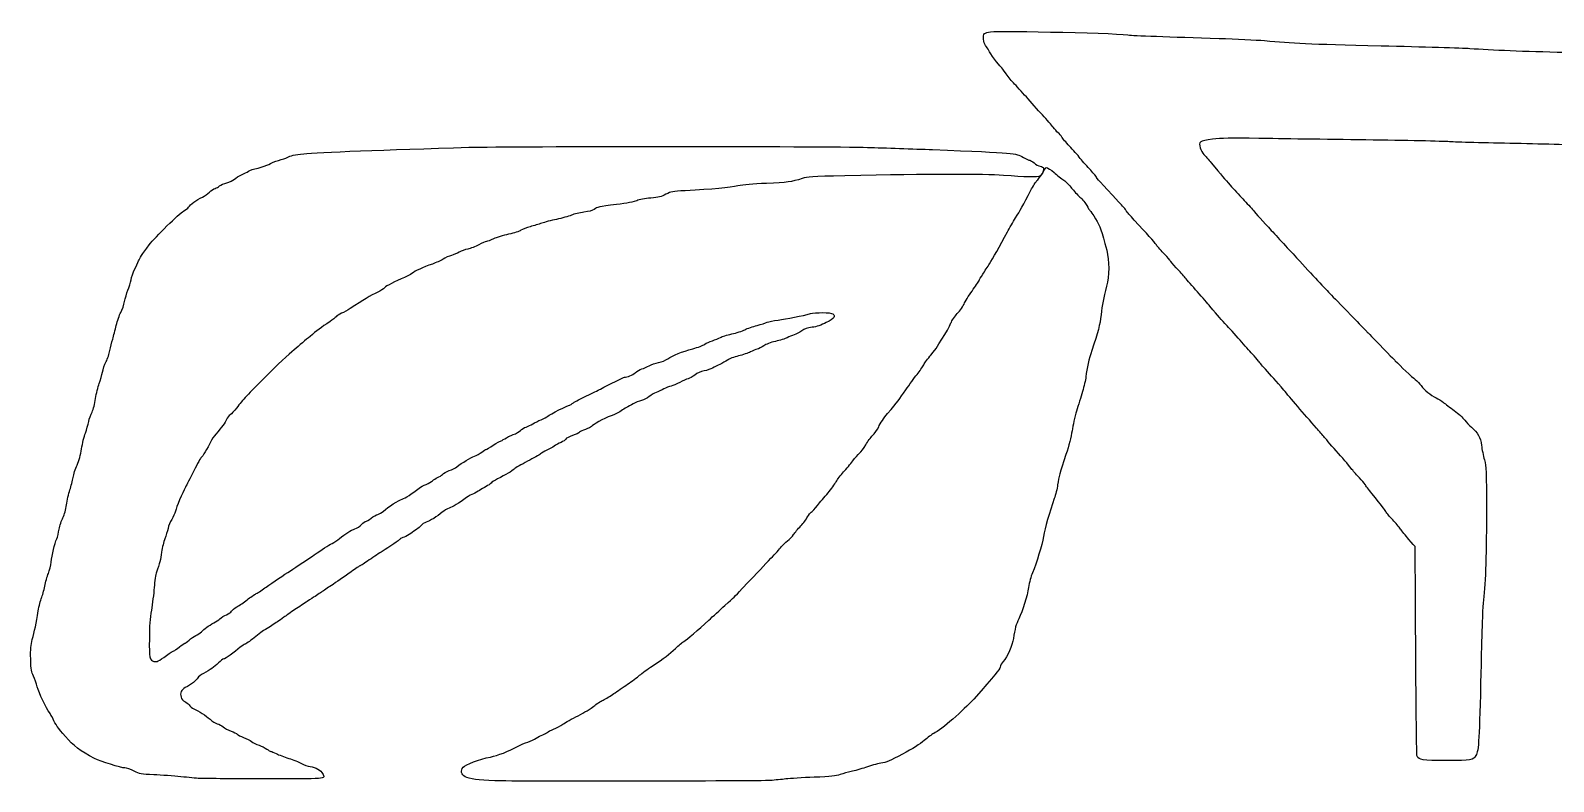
# Model space of a CAD drawing. Extents: x -70 to 70, y -14 to 14.
# Drawn here: x -19.21 to 5.15, y -0.1 to 11.91 of the extents above; entities that cross this region are included whole.
import ezdxf

# ---------------------------------------------------------------- set-up
doc = ezdxf.new("R2010")
doc.units = 0
doc.layers.add('Camada_1', color=7, linetype='CONTINUOUS')

msp = doc.modelspace()

# ---------------------------------------------------------------- linework, layer by layer
at = {"layer": 'Camada_1', "color": 7}
for points in [[(-16.51258, -0.049171)], [(-11.789666, -0.086696)]]:
    msp.add_lwpolyline(points, close=True, dxfattribs=at)
for points in [[(-3.937338, 11.664679), (-3.973655, 11.709814), (-3.98384, 11.825837), (-3.954095, 11.855592)], [(-3.954095, 11.855592), (-3.944139, 11.865551), (-3.900959, 11.878372), (-3.858142, 11.884081)], [(-3.858142, 11.884081), (-3.696276, 11.905665), (-1.676901, 11.859089), (-1.634348, 11.83279)], [(-1.634348, 11.83279), (-1.62412, 11.826468), (-0.972628, 11.80252), (-0.20049, 11.780084)], [(-0.20049, 11.780084), (0.063382, 11.772416), (0.388886, 11.755987), (0.522851, 11.743575)], [(0.522851, 11.743575), (0.989962, 11.700297), (1.187646, 11.691727), (2.390252, 11.662621)], [(-3.887868, 11.588018), (-3.897483, 11.608315), (-3.919744, 11.642813), (-3.937338, 11.664679)], [(-3.691638, 11.322234), (-3.724216, 11.349272), (-3.86529, 11.540348), (-3.887868, 11.588018)], [(2.390252, 11.662621), (3.056021, 11.646508), (3.693742, 11.626835), (3.80741, 11.618904)], [(3.80741, 11.618904), (4.163537, 11.594056), (4.670153, 11.573631), (5.32762, 11.557615)], [(-3.618764, 11.226987), (-3.645062, 11.267935), (-3.677855, 11.310796), (-3.691638, 11.322234)], [(-3.491094, 11.069089), (-3.535014, 11.114985), (-3.592466, 11.18604), (-3.618764, 11.226987)], [(-3.285761, 10.842749), (-3.354774, 10.92134), (-3.447174, 11.023193), (-3.491094, 11.069089)], [(-3.028659, 10.557146), (-3.101052, 10.635637), (-3.216748, 10.764158), (-3.285761, 10.842749)], [(-2.856297, 10.35837), (-2.878703, 10.389205), (-2.956266, 10.478654), (-3.028659, 10.557146)], [(-2.777267, 10.272184), (-2.798328, 10.288751), (-2.833893, 10.327534), (-2.856297, 10.35837)], [(-2.718161, 10.202771), (-2.729609, 10.224382), (-2.756206, 10.255618), (-2.777267, 10.272184)], [(-14.844467, 9.935003), (-14.616065, 9.958293), (-13.534217, 10.000518), (-12.202058, 10.038141)], [(-12.202058, 10.038141), (-11.563156, 10.056184), (-6.471397, 10.055714), (-5.824847, 10.037549)], [(-5.824847, 10.037549), (-5.552856, 10.029909), (-5.084529, 10.013664), (-4.784122, 10.00145)], [(-4.784122, 10.00145), (-3.423976, 9.946146), (-3.474885, 9.95055), (-3.333433, 9.875988)], [(-2.59667, 10.058743), (-2.652042, 10.116348), (-2.706713, 10.18116), (-2.718161, 10.202771)], [(-2.42218, 9.860965), (-2.462776, 9.912139), (-2.541296, 10.001138), (-2.59667, 10.058743)], [(-0.310383, 10.166252), (-0.518858, 10.140092), (-0.533658, 10.129663), (-0.503682, 10.030061)], [(-0.503682, 10.030061), (-0.49303, 9.994663), (-0.46709, 9.947093), (-0.446041, 9.92435)], [(0.434279, 10.179763), (-0.022628, 10.186689), (-0.168632, 10.184043), (-0.310383, 10.166252)], [(2.146678, 10.155909), (1.517445, 10.16429), (0.746865, 10.175025), (0.434279, 10.179763)], [(3.482645, 10.12757), (3.377096, 10.134775), (2.775911, 10.147527), (2.146678, 10.155909)], [(4.538132, 10.098468), (4.063163, 10.10727), (3.588193, 10.120365), (3.482645, 10.12757)], [(5.711716, 10.065964), (5.541214, 10.07504), (5.013101, 10.089667), (4.538132, 10.098468)], [(-15.574905, 9.707572), (-15.510109, 9.720403), (-15.432487, 9.746751), (-15.402414, 9.766123)], [(-15.402414, 9.766123), (-15.37234, 9.785496), (-15.301662, 9.814113), (-15.245353, 9.829717)], [(-15.245353, 9.829717), (-15.189043, 9.845322), (-15.128025, 9.866088), (-15.109757, 9.875864)], [(-15.109757, 9.875864), (-15.053331, 9.906064), (-14.99014, 9.92015), (-14.844467, 9.935003)], [(-3.333433, 9.875988), (-3.286922, 9.85147), (-3.241477, 9.831396), (-3.232444, 9.831379)], [(-3.232444, 9.831379), (-3.223411, 9.831364), (-3.191513, 9.811871), (-3.16156, 9.788066)], [(-3.16156, 9.788066), (-3.131604, 9.764261), (-3.087063, 9.740385), (-3.062579, 9.735007)], [(-2.256107, 9.670581), (-2.306852, 9.724119), (-2.381585, 9.809792), (-2.42218, 9.860965)], [(-0.446041, 9.92435), (-0.42499, 9.901608), (-0.372754, 9.84125), (-0.329962, 9.790222)], [(-0.329962, 9.790222), (-0.156847, 9.583795), (-0.115291, 9.535276), (-0.023345, 9.432236)], [(-16.074601, 9.471041), (-16.031131, 9.483678), (-15.976256, 9.510264), (-15.952658, 9.530121)], [(-15.952658, 9.530121), (-15.929059, 9.549978), (-15.877655, 9.580415), (-15.838423, 9.59776)], [(-15.838423, 9.59776), (-15.799193, 9.615105), (-15.750361, 9.641659), (-15.729907, 9.65677)], [(-15.729907, 9.65677), (-15.709454, 9.67188), (-15.639703, 9.694742), (-15.574905, 9.707572)], [(-6.872953, 9.539149), (-7.042092, 9.484287), (-7.110203, 9.475073), (-7.441293, 9.46226)], [(-6.186517, 9.582635), (-6.727094, 9.571317), (-6.78511, 9.567641), (-6.872953, 9.539149)], [(-3.653468, 9.589233), (-3.972878, 9.614034), (-4.78829, 9.61191), (-6.186517, 9.582635)], [(-3.065395, 9.579828), (-3.104057, 9.559137), (-3.30783, 9.562396), (-3.653468, 9.589233)], [(-3.214398, 9.350771), (-3.18326, 9.411227), (-3.133231, 9.487869), (-3.103222, 9.521086)], [(-3.103222, 9.521086), (-3.073213, 9.554303), (-3.034257, 9.611125), (-3.016654, 9.647358)], [(-3.009995, 9.704212), (-2.998745, 9.674894), (-3.033478, 9.59691), (-3.065395, 9.579828)], [(-3.062579, 9.735007), (-3.038093, 9.729628), (-3.01443, 9.715772), (-3.009995, 9.704212)], [(-3.016654, 9.647358), (-2.996889, 9.68804), (-2.974774, 9.713236), (-2.958832, 9.713236)], [(-2.958832, 9.713236), (-2.944633, 9.713236), (-2.892471, 9.678361), (-2.842916, 9.635735)], [(-2.842916, 9.635735), (-2.793362, 9.59311), (-2.723028, 9.537526), (-2.68662, 9.512217)], [(-2.68662, 9.512217), (-2.650212, 9.486907), (-2.593761, 9.430462), (-2.561172, 9.386784)], [(-2.163844, 9.560833), (-2.163844, 9.567656), (-2.205363, 9.617043), (-2.256107, 9.670581)], [(-1.806774, 9.164132), (-2.10722, 9.48654), (-2.163844, 9.549448), (-2.163844, 9.560833)], [(-16.463392, 9.242751), (-16.429552, 9.259675), (-16.378614, 9.295346), (-16.350197, 9.32202)], [(-16.350197, 9.32202), (-16.32178, 9.348693), (-16.281922, 9.375475), (-16.261625, 9.381533)], [(-16.261625, 9.381533), (-16.241327, 9.387593), (-16.208726, 9.40504), (-16.189178, 9.420307)], [(-16.189178, 9.420307), (-16.16963, 9.435573), (-16.118071, 9.458404), (-16.074601, 9.471041)], [(-9.050357, 9.287606), (-9.124543, 9.248536), (-9.164108, 9.238758), (-9.293931, 9.227407)], [(-8.740354, 9.345317), (-8.949887, 9.334848), (-8.966544, 9.331747), (-9.050357, 9.287606)], [(-7.898916, 9.420428), (-8.029674, 9.391626), (-8.304522, 9.367092), (-8.740354, 9.345317)], [(-7.441293, 9.46226), (-7.670552, 9.453388), (-7.805129, 9.441086), (-7.898916, 9.420428)], [(-3.456681, 8.911542), (-3.386905, 9.022218), (-3.337252, 9.112234), (-3.214398, 9.350771)], [(-2.561172, 9.386784), (-2.528583, 9.343105), (-2.468767, 9.278366), (-2.428245, 9.242919)], [(-0.023345, 9.432236), (0.029429, 9.373095), (0.120031, 9.274284), (0.177993, 9.212658)], [(-17.313717, 8.480387), (-17.224145, 8.598805), (-16.831859, 8.98458), (-16.767761, 9.017281)], [(-16.767761, 9.017281), (-16.73544, 9.03377), (-16.698295, 9.063592), (-16.685216, 9.083553)], [(-16.685216, 9.083553), (-16.659223, 9.123225), (-16.559998, 9.194436), (-16.463392, 9.242751)], [(-10.199027, 9.045362), (-10.225776, 9.026517), (-10.283531, 9.011028), (-10.36141, 9.001814)], [(-9.840128, 9.123378), (-10.13368, 9.087162), (-10.142376, 9.085272), (-10.199027, 9.045362)], [(-9.515362, 9.184552), (-9.557663, 9.165893), (-9.675625, 9.143673), (-9.840128, 9.123378)], [(-9.293931, 9.227407), (-9.389899, 9.219017), (-9.474234, 9.202695), (-9.515362, 9.184552)], [(-2.428245, 9.242919), (-2.387725, 9.207472), (-2.338359, 9.146475), (-2.318543, 9.107371)], [(-2.318543, 9.107371), (-2.298726, 9.068266), (-2.276078, 9.032293), (-2.268211, 9.027432)], [(-2.268211, 9.027432), (-2.260346, 9.022572), (-2.219838, 8.962182), (-2.178192, 8.893237)], [(-1.686724, 9.023893), (-1.694515, 9.038532), (-1.748537, 9.10164), (-1.806774, 9.164132)], [(-1.560221, 8.87643), (-1.622007, 8.942896), (-1.678933, 9.009254), (-1.686724, 9.023893)], [(0.177993, 9.212658), (0.235956, 9.151032), (0.311443, 9.067396), (0.345745, 9.0268)], [(0.345745, 9.0268), (0.380046, 8.986204), (0.508659, 8.844138), (0.631553, 8.711098)], [(-11.035855, 8.824967), (-11.08051, 8.808748), (-11.163919, 8.783912), (-11.221207, 8.769776)], [(-10.799662, 8.886415), (-10.884913, 8.868837), (-10.991199, 8.841186), (-11.035855, 8.824967)], [(-10.563469, 8.952944), (-10.608124, 8.933931), (-10.714411, 8.903992), (-10.799662, 8.886415)], [(-10.36141, 9.001814), (-10.427887, 8.993949), (-10.518813, 8.971957), (-10.563469, 8.952944)], [(-3.588395, 8.685888), (-3.555918, 8.746605), (-3.496647, 8.84815), (-3.456681, 8.911542)], [(-2.178192, 8.893237), (-2.104608, 8.771416), (-2.083928, 8.713234), (-2.000042, 8.392031)], [(-1.205942, 8.477818), (-1.247035, 8.534544), (-1.347825, 8.647948), (-1.560221, 8.87643)], [(-11.923044, 8.532298), (-11.936029, 8.532291), (-11.990439, 8.509051), (-12.043953, 8.480651)], [(-11.810157, 8.574545), (-11.85926, 8.551315), (-11.91006, 8.532304), (-11.923044, 8.532298)], [(-11.566583, 8.649203), (-11.651447, 8.631371), (-11.761056, 8.597775), (-11.810157, 8.574545)], [(-11.368828, 8.712849), (-11.393975, 8.694783), (-11.477304, 8.667964), (-11.566583, 8.649203)], [(-11.221207, 8.769776), (-11.278496, 8.755639), (-11.344925, 8.730022), (-11.368828, 8.712849)], [(-3.873797, 8.178389), (-3.823271, 8.256872), (-3.712728, 8.453438), (-3.588395, 8.685888)], [(0.631553, 8.711098), (0.754447, 8.578058), (0.959807, 8.355519), (1.087906, 8.216569)], [(-17.485659, 8.222285), (-17.4665, 8.272182), (-17.431775, 8.324306), (-17.313717, 8.480387)], [(-12.482537, 8.311162), (-12.519073, 8.301503), (-12.579224, 8.274372), (-12.616207, 8.25087)], [(-12.357059, 8.36261), (-12.389536, 8.343972), (-12.446001, 8.32082), (-12.482537, 8.311162)], [(-12.219632, 8.412756), (-12.26274, 8.403813), (-12.324583, 8.381248), (-12.357059, 8.36261)], [(-12.043953, 8.480651), (-12.097468, 8.452252), (-12.176524, 8.4217), (-12.219632, 8.412756)], [(-2.000042, 8.392031), (-1.957477, 8.229047), (-1.958494, 7.980743), (-2.002402, 7.816311)], [(-1.073822, 8.329182), (-1.123842, 8.379669), (-1.183295, 8.446555), (-1.205942, 8.477818)], [(-0.982879, 8.224899), (-0.982879, 8.231768), (-1.023804, 8.278695), (-1.073822, 8.329182)], [(-17.606085, 7.920399), (-17.598018, 7.964038), (-17.572087, 8.03819), (-17.548459, 8.085181)], [(-17.548459, 8.085181), (-17.524832, 8.132171), (-17.496571, 8.193869), (-17.485659, 8.222285)], [(-12.785971, 8.172796), (-12.944645, 8.118099), (-13.061072, 8.065037), (-13.112559, 8.023954)], [(-12.616207, 8.25087), (-12.653189, 8.227367), (-12.729583, 8.192234), (-12.785971, 8.172796)], [(-3.982484, 8.010226), (-3.951599, 8.057836), (-3.902691, 8.133509), (-3.873797, 8.178389)], [(-0.888508, 8.113765), (-0.940412, 8.16802), (-0.982879, 8.21803), (-0.982879, 8.224899)], [(-0.742652, 7.95262), (-0.770968, 7.986995), (-0.836603, 8.05951), (-0.888508, 8.113765)], [(1.087906, 8.216569), (1.325243, 7.959129), (1.536763, 7.733258), (1.597141, 7.672784)], [(-17.655721, 7.754882), (-17.636489, 7.802277), (-17.614153, 7.876759), (-17.606085, 7.920399)], [(-13.230687, 7.957973), (-13.384342, 7.896433), (-13.525544, 7.824257), (-13.553239, 7.7931)], [(-13.112559, 8.023954), (-13.1384, 8.003336), (-13.191557, 7.973645), (-13.230687, 7.957973)], [(-4.134415, 7.768992), (-4.081738, 7.840395), (-4.038637, 7.904407), (-4.038637, 7.911239)], [(-4.038637, 7.911239), (-4.038637, 7.918072), (-4.013368, 7.962616), (-3.982484, 8.010226)], [(-2.002402, 7.816311), (-2.054945, 7.619536), (-2.072482, 7.528436), (-2.090494, 7.358687)], [(-0.548668, 7.727739), (-0.627043, 7.817049), (-0.714335, 7.918246), (-0.742652, 7.95262)], [(-17.769271, 7.399279), (-17.745814, 7.441917), (-17.718538, 7.51998), (-17.708657, 7.572755)], [(-17.708657, 7.572755), (-17.698775, 7.625529), (-17.674955, 7.707486), (-17.655721, 7.754882)], [(-13.656121, 7.725235), (-13.783192, 7.664702), (-13.88613, 7.603821), (-14.103467, 7.460656)], [(-13.553239, 7.7931), (-13.569228, 7.775113), (-13.615525, 7.744574), (-13.656121, 7.725235)], [(-4.272181, 7.550594), (-4.249088, 7.599309), (-4.187094, 7.697588), (-4.134415, 7.768992)], [(-0.349634, 7.498927), (-0.380729, 7.535463), (-0.470293, 7.638428), (-0.548668, 7.727739)], [(1.597141, 7.672784), (1.660398, 7.609426), (1.794431, 7.471755), (1.970004, 7.289799)], [(-17.841942, 7.19261), (-17.825429, 7.263641), (-17.792726, 7.356642), (-17.769271, 7.399279)], [(-14.327155, 7.330079), (-14.338981, 7.315757), (-14.38216, 7.281627), (-14.423109, 7.254233)], [(-14.239222, 7.385555), (-14.275758, 7.369365), (-14.315328, 7.344401), (-14.327155, 7.330079)], [(-14.103467, 7.460656), (-14.141596, 7.43554), (-14.202686, 7.401744), (-14.239222, 7.385555)], [(-7.256135, 7.277582), (-7.127463, 7.292159), (-6.853047, 7.346789), (-6.740192, 7.380296)], [(-6.740192, 7.380296), (-6.664299, 7.402829), (-6.412148, 7.399949), (-6.379641, 7.376178)], [(-6.379641, 7.376178), (-6.330638, 7.340347), (-6.358553, 7.303826), (-6.484873, 7.238504)], [(-4.491887, 7.230455), (-4.477302, 7.267053), (-4.431348, 7.334127), (-4.389768, 7.379509)], [(-4.389768, 7.379509), (-4.348188, 7.424891), (-4.295273, 7.501879), (-4.272181, 7.550594)], [(-2.090494, 7.358687), (-2.106949, 7.203602), (-2.138485, 7.082379), (-2.23835, 6.790348)], [(-0.075591, 7.18659), (-0.172966, 7.292525), (-0.206644, 7.33091), (-0.349634, 7.498927)], [(-17.899963, 6.972528), (-17.884564, 7.022543), (-17.858456, 7.12158), (-17.841942, 7.19261)], [(-14.423109, 7.254233), (-14.572061, 7.154587), (-14.637262, 7.105981), (-14.743519, 7.015374)], [(-7.998324, 7.055342), (-7.924544, 7.071108), (-7.830029, 7.101313), (-7.788291, 7.122463)], [(-7.788291, 7.122463), (-7.746554, 7.143613), (-7.658445, 7.174348), (-7.592496, 7.190762)], [(-7.592496, 7.190762), (-7.526548, 7.207175), (-7.454505, 7.229956), (-7.432403, 7.241386)], [(-7.432403, 7.241386), (-7.410301, 7.252815), (-7.33098, 7.269104), (-7.256135, 7.277582)], [(-6.878874, 7.103363), (-6.912154, 7.079663), (-6.965954, 7.051788), (-6.998431, 7.041416)], [(-6.712165, 7.161171), (-6.7901, 7.15037), (-6.83447, 7.134984), (-6.878874, 7.103363)], [(-6.484873, 7.238504), (-6.571753, 7.193578), (-6.635968, 7.171729), (-6.712165, 7.161171)], [(-4.811431, 6.718552), (-4.721787, 6.820249), (-4.538078, 7.114546), (-4.491887, 7.230455)], [(0.161181, 6.92282), (0.088108, 7.005717), (-0.018439, 7.124413), (-0.075591, 7.18659)], [(1.970004, 7.289799), (2.066629, 7.189662), (2.155811, 7.097768), (2.168186, 7.085589)], [(2.168186, 7.085589), (2.180561, 7.07341), (2.225624, 7.027481), (2.268326, 6.983524)], [(-17.944495, 6.790392), (-17.935399, 6.840552), (-17.915359, 6.922514), (-17.899963, 6.972528)], [(-14.743519, 7.015374), (-14.8031, 6.964569), (-14.918013, 6.868246), (-14.998881, 6.801324)], [(-8.62134, 6.818347), (-8.539645, 6.839973), (-8.453901, 6.872536), (-8.430798, 6.890708)], [(-8.430798, 6.890708), (-8.407695, 6.908881), (-8.352478, 6.934306), (-8.308091, 6.94721)], [(-8.308091, 6.94721), (-8.263706, 6.960113), (-8.206032, 6.983271), (-8.17993, 6.998673)], [(-8.17993, 6.998673), (-8.153826, 7.014074), (-8.072104, 7.039575), (-7.998324, 7.055342)], [(-7.486704, 6.864194), (-7.519799, 6.840843), (-7.566299, 6.817048), (-7.590038, 6.811319)], [(-7.297277, 6.936823), (-7.378843, 6.917783), (-7.448731, 6.890987), (-7.486704, 6.864194)], [(-7.112751, 6.994777), (-7.143152, 6.979496), (-7.226189, 6.953417), (-7.297277, 6.936823)], [(-6.998431, 7.041416), (-7.030907, 7.031045), (-7.082352, 7.010057), (-7.112751, 6.994777)], [(0.338883, 6.725865), (0.314219, 6.751294), (0.234253, 6.839923), (0.161181, 6.92282)], [(2.268326, 6.983524), (2.536461, 6.707508), (2.598906, 6.643132), (2.615583, 6.625525)], [(-18.063674, 6.444385), (-18.055233, 6.490048), (-18.028685, 6.56606), (-18.00468, 6.6133)], [(-18.00468, 6.6133), (-17.980674, 6.66054), (-17.95359, 6.740232), (-17.944495, 6.790392)], [(-14.998881, 6.801324), (-15.079749, 6.734402), (-15.279037, 6.546709), (-15.441743, 6.384229)], [(-9.316074, 6.547427), (-9.283598, 6.565886), (-9.217169, 6.58875), (-9.168454, 6.598237)], [(-9.168454, 6.598237), (-9.118591, 6.607948), (-9.054074, 6.633503), (-9.020833, 6.65671)], [(-9.020833, 6.65671), (-8.938024, 6.714523), (-8.795115, 6.772345), (-8.62134, 6.818347)], [(-8.067936, 6.636158), (-8.096762, 6.616336), (-8.150241, 6.586163), (-8.186776, 6.569106)], [(-7.890791, 6.703573), (-7.959395, 6.686316), (-8.03911, 6.655979), (-8.067936, 6.636158)], [(-7.699628, 6.767925), (-7.736165, 6.749789), (-7.822188, 6.72083), (-7.890791, 6.703573)], [(-7.590038, 6.811319), (-7.613777, 6.805589), (-7.663092, 6.786062), (-7.699628, 6.767925)], [(-4.927646, 6.561536), (-4.911224, 6.594012), (-4.858928, 6.66467), (-4.811431, 6.718552)], [(-2.23835, 6.790348), (-2.284755, 6.65465), (-2.317333, 6.509771), (-2.332954, 6.369629)], [(0.426907, 6.621141), (0.403159, 6.653311), (0.363548, 6.700437), (0.338883, 6.725865)], [(0.537064, 6.491885), (0.500227, 6.530805), (0.450656, 6.58897), (0.426907, 6.621141)], [(2.615583, 6.625525), (2.69231, 6.544517), (2.887631, 6.361371), (2.933768, 6.327175)], [(-18.115748, 6.263786), (-18.09555, 6.317453), (-18.072115, 6.398722), (-18.063674, 6.444385)], [(-15.441743, 6.384229), (-15.748848, 6.077549), (-15.811833, 6.009929), (-15.92019, 5.870579)], [(-10.098464, 6.173244), (-9.956891, 6.24942), (-9.728178, 6.36203), (-9.71465, 6.36222)], [(-9.71465, 6.36222), (-9.668337, 6.362873), (-9.582079, 6.398864), (-9.540793, 6.434767)], [(-9.540793, 6.434767), (-9.514627, 6.45752), (-9.466647, 6.484625), (-9.434171, 6.495001)], [(-9.434171, 6.495001), (-9.401694, 6.505376), (-9.348551, 6.528969), (-9.316074, 6.547427)], [(-8.696068, 6.338789), (-8.720425, 6.333594), (-8.780211, 6.30751), (-8.828926, 6.280828)], [(-8.58802, 6.398701), (-8.623089, 6.370945), (-8.671711, 6.343985), (-8.696068, 6.338789)], [(-8.440399, 6.464945), (-8.497496, 6.454202), (-8.544605, 6.433062), (-8.58802, 6.398701)], [(-8.304873, 6.509408), (-8.33329, 6.493632), (-8.394277, 6.473623), (-8.440399, 6.464945)], [(-8.186776, 6.569106), (-8.223313, 6.552049), (-8.276456, 6.525185), (-8.304873, 6.509408)], [(-5.212388, 6.16296), (-5.156805, 6.244152), (-5.076716, 6.35376), (-5.034415, 6.406534)], [(-5.034415, 6.406534), (-4.992113, 6.459309), (-4.944067, 6.529059), (-4.927646, 6.561536)], [(-2.332954, 6.369629), (-2.338383, 6.320914), (-2.363165, 6.214627), (-2.38802, 6.133436)], [(0.833311, 6.155579), (0.708472, 6.304462), (0.628087, 6.395718), (0.537064, 6.491885)], [(-18.172588, 6.02289), (-18.161527, 6.101717), (-18.135949, 6.21012), (-18.115748, 6.263786)], [(-10.319895, 6.065445), (-10.230584, 6.10726), (-10.13094, 6.155769), (-10.098464, 6.173244)], [(-9.205589, 6.118607), (-9.238039, 6.107158), (-9.289459, 6.078096), (-9.319855, 6.054024)], [(-9.083712, 6.175585), (-9.118295, 6.155696), (-9.173139, 6.130056), (-9.205589, 6.118607)], [(-8.969166, 6.222031), (-8.997583, 6.216375), (-9.049129, 6.195474), (-9.083712, 6.175585)], [(-8.828926, 6.280828), (-8.877641, 6.254145), (-8.940749, 6.227686), (-8.969166, 6.222031)], [(-5.504729, 5.781902), (-5.341603, 5.977866), (-5.318388, 6.008124), (-5.212388, 6.16296)], [(-2.38802, 6.133436), (-2.412877, 6.052244), (-2.455596, 5.912743), (-2.482953, 5.823433)], [(1.356908, 5.549019), (1.155381, 5.779251), (0.927721, 6.042983), (0.833311, 6.155579)], [(2.933768, 6.327175), (2.964769, 6.304197), (3.008633, 6.259859), (3.031243, 6.228647)], [(3.031243, 6.228647), (3.083108, 6.157049), (3.182638, 6.075972), (3.268595, 6.035301)], [(-18.229148, 5.807223), (-18.206464, 5.85225), (-18.185107, 5.933688), (-18.172588, 6.02289)], [(-15.92019, 5.870579), (-15.955678, 5.824941), (-16.001073, 5.776881), (-16.021068, 5.76378)], [(-10.939901, 5.741144), (-10.910005, 5.767671), (-10.610529, 5.919554), (-10.588318, 5.919455)], [(-10.588318, 5.919455), (-10.581687, 5.919425), (-10.555115, 5.935155), (-10.529269, 5.954409)], [(-10.529269, 5.954409), (-10.503424, 5.973664), (-10.409205, 6.02363), (-10.319895, 6.065445)], [(-9.68286, 5.878984), (-9.705971, 5.868861), (-9.743962, 5.844524), (-9.767284, 5.824899)], [(-9.574411, 5.936712), (-9.610947, 5.915084), (-9.659749, 5.889106), (-9.68286, 5.878984)], [(-9.441552, 5.993146), (-9.478088, 5.983735), (-9.537874, 5.95834), (-9.574411, 5.936712)], [(-9.319855, 6.054024), (-9.350253, 6.029951), (-9.405016, 6.002556), (-9.441552, 5.993146)], [(3.268595, 6.035301), (3.30513, 6.018014), (3.358274, 5.98438), (3.386691, 5.96056)], [(3.386691, 5.96056), (3.415108, 5.93674), (3.492603, 5.878078), (3.558902, 5.830199)], [(-18.336732, 5.470879), (-18.316549, 5.526833), (-18.292285, 5.609123), (-18.282814, 5.653746)], [(-18.282814, 5.653746), (-18.273342, 5.698368), (-18.249193, 5.767434), (-18.229148, 5.807223)], [(-16.079552, 5.686995), (-16.101878, 5.63356), (-16.149557, 5.56871), (-16.249899, 5.455295)], [(-16.021068, 5.76378), (-16.041062, 5.750679), (-16.067381, 5.716126), (-16.079552, 5.686995)], [(-11.288329, 5.566949), (-11.259076, 5.576551), (-11.210174, 5.600113), (-11.179658, 5.619311)], [(-11.179658, 5.619311), (-11.14914, 5.638508), (-11.089354, 5.66788), (-11.046799, 5.684582)], [(-11.046799, 5.684582), (-11.004243, 5.701283), (-10.956139, 5.726736), (-10.939901, 5.741144)], [(-9.886395, 5.763741), (-9.990281, 5.729235), (-10.175866, 5.633079), (-10.222676, 5.589504)], [(-9.767284, 5.824899), (-9.790605, 5.805275), (-9.844206, 5.777754), (-9.886395, 5.763741)], [(-5.647721, 5.572478), (-5.624405, 5.621192), (-5.560058, 5.715433), (-5.504729, 5.781902)], [(-2.482953, 5.823433), (-2.510312, 5.734122), (-2.542601, 5.591299), (-2.554709, 5.506048)], [(3.558902, 5.830199), (3.625202, 5.78232), (3.700225, 5.714214), (3.725621, 5.678852)], [(3.725621, 5.678852), (3.751016, 5.64349), (3.799794, 5.591153), (3.834017, 5.562545)], [(-18.396579, 5.219865), (-18.383847, 5.301969), (-18.356916, 5.414926), (-18.336732, 5.470879)], [(-16.249899, 5.455295), (-16.279987, 5.421288), (-16.318336, 5.363995), (-16.33512, 5.327977)], [(-11.697642, 5.34368), (-11.690552, 5.34368), (-11.659984, 5.359898), (-11.629712, 5.379719)], [(-11.629712, 5.379719), (-11.599439, 5.399539), (-11.537567, 5.429501), (-11.492219, 5.446299)], [(-11.492219, 5.446299), (-11.446872, 5.463097), (-11.394412, 5.493188), (-11.375643, 5.513167)], [(-11.375643, 5.513167), (-11.356873, 5.533146), (-11.317583, 5.557348), (-11.288329, 5.566949)], [(-10.651296, 5.374597), (-10.658837, 5.360504), (-10.693645, 5.336418), (-10.728644, 5.321073)], [(-10.542595, 5.43183), (-10.594838, 5.414445), (-10.643754, 5.38869), (-10.651296, 5.374597)], [(-10.430591, 5.483942), (-10.43995, 5.472666), (-10.490351, 5.449216), (-10.542595, 5.43183)], [(-10.33721, 5.529208), (-10.379211, 5.515588), (-10.421233, 5.495219), (-10.430591, 5.483942)], [(-10.222676, 5.589504), (-10.243669, 5.569962), (-10.295211, 5.542829), (-10.33721, 5.529208)], [(-5.855654, 5.281959), (-5.82383, 5.336196), (-5.773565, 5.403821), (-5.743952, 5.432238)], [(-5.743952, 5.432238), (-5.714341, 5.460655), (-5.671036, 5.523763), (-5.647721, 5.572478)], [(-2.554709, 5.506048), (-2.568735, 5.407287), (-2.603787, 5.270703), (-2.651313, 5.129616)], [(1.484201, 5.40049), (1.454784, 5.435803), (1.397503, 5.502642), (1.356908, 5.549019)], [(1.705632, 5.146167), (1.61326, 5.250732), (1.513616, 5.365177), (1.484201, 5.40049)], [(3.834017, 5.562545), (3.939331, 5.474513), (3.977903, 5.405126), (3.994104, 5.274561)], [(-18.469093, 4.95987), (-18.436881, 5.032113), (-18.411683, 5.122459), (-18.396579, 5.219865)], [(-16.33512, 5.327977), (-16.378328, 5.235256), (-16.467886, 5.086246), (-16.483856, 5.080508)], [(-12.11395, 5.099942), (-12.079751, 5.112009), (-12.026503, 5.141893), (-11.995622, 5.166352)], [(-11.995622, 5.166352), (-11.96474, 5.19081), (-11.933474, 5.210822), (-11.926143, 5.210822)], [(-11.926143, 5.210822), (-11.918812, 5.210822), (-11.8673, 5.240716), (-11.811672, 5.277251)], [(-11.811672, 5.277251), (-11.756045, 5.313787), (-11.704731, 5.34368), (-11.697642, 5.34368)], [(-11.057998, 5.137321), (-11.074236, 5.122346), (-11.167237, 5.069252), (-11.264667, 5.019334)], [(-10.95468, 5.196116), (-10.995266, 5.178753), (-11.041759, 5.152295), (-11.057998, 5.137321)], [(-10.836583, 5.260429), (-10.860949, 5.24242), (-10.914093, 5.213478), (-10.95468, 5.196116)], [(-10.728644, 5.321073), (-10.763645, 5.305729), (-10.812217, 5.278439), (-10.836583, 5.260429)], [(-6.061866, 5.026281), (-6.026489, 5.074996), (-5.978638, 5.130265), (-5.955529, 5.1491)], [(-5.955529, 5.1491), (-5.932422, 5.167936), (-5.887478, 5.227722), (-5.855654, 5.281959)], [(-2.651313, 5.129616), (-2.755185, 4.82126), (-2.76761, 4.776158), (-2.784672, 4.645552)], [(1.922804, 4.889999), (1.89573, 4.926326), (1.798003, 5.041602), (1.705632, 5.146167)], [(3.994104, 5.274561), (4.001979, 5.211079), (4.022983, 5.105996), (4.040776, 5.041044)], [(-18.532821, 4.760582), (-18.524922, 4.809297), (-18.496244, 4.898976), (-18.469093, 4.95987)], [(-16.483856, 5.080508), (-16.491257, 5.077847), (-16.544509, 4.981525), (-16.60219, 4.866458)], [(-12.515418, 4.871533), (-12.470757, 4.888242), (-12.416857, 4.915246), (-12.395638, 4.931541)], [(-12.395638, 4.931541), (-12.310932, 4.996593), (-12.172773, 5.079189), (-12.11395, 5.099942)], [(-11.478716, 4.894841), (-11.517551, 4.859346), (-11.608643, 4.805688), (-11.744943, 4.73802)], [(-11.264667, 5.019334), (-11.362096, 4.969415), (-11.458419, 4.913394), (-11.478716, 4.894841)], [(-6.20968, 4.848838), (-6.163762, 4.897718), (-6.097245, 4.977567), (-6.061866, 5.026281)], [(2.0428, 4.755352), (2.003875, 4.793081), (1.949877, 4.853672), (1.922804, 4.889999)], [(4.040776, 5.041044), (4.072103, 4.926686), (4.073127, 4.899108), (4.073127, 4.170082)], [(-18.58432, 4.561294), (-18.563895, 4.622188), (-18.54072, 4.711867), (-18.532821, 4.760582)], [(-16.60219, 4.866458), (-16.659873, 4.751391), (-16.719528, 4.633995), (-16.734758, 4.605578)], [(-12.997015, 4.590073), (-12.975511, 4.60659), (-12.925689, 4.633891), (-12.8863, 4.650741)], [(-12.8863, 4.650741), (-12.84691, 4.667591), (-12.801307, 4.693898), (-12.784958, 4.709202)], [(-12.784958, 4.709202), (-12.768608, 4.724506), (-12.731937, 4.74676), (-12.703467, 4.758656)], [(-12.703467, 4.758656), (-12.674996, 4.770552), (-12.639307, 4.79398), (-12.62416, 4.810719)], [(-12.62416, 4.810719), (-12.609011, 4.827457), (-12.560077, 4.854823), (-12.515418, 4.871533)], [(-11.84729, 4.672582), (-11.858645, 4.6589), (-11.894952, 4.633947), (-11.927972, 4.61713)], [(-11.744943, 4.73802), (-11.789879, 4.715712), (-11.835935, 4.686264), (-11.84729, 4.672582)], [(-6.457994, 4.515138), (-6.404329, 4.57705), (-6.345289, 4.657465), (-6.326795, 4.693837)], [(-6.326795, 4.693837), (-6.308303, 4.730209), (-6.255601, 4.79996), (-6.20968, 4.848838)], [(-2.784672, 4.645552), (-2.792936, 4.582294), (-2.817008, 4.48265), (-2.838166, 4.424121)], [(2.131883, 4.651226), (2.121813, 4.670766), (2.081725, 4.717623), (2.0428, 4.755352)], [(2.240699, 4.505162), (2.19092, 4.565956), (2.141954, 4.631685), (2.131883, 4.651226)], [(-18.638128, 4.325102), (-18.628959, 4.394114), (-18.604745, 4.500401), (-18.58432, 4.561294)], [(-16.734758, 4.605578), (-16.785843, 4.510264), (-16.879219, 4.288842), (-16.896616, 4.221764)], [(-13.566866, 4.224343), (-13.49176, 4.290287), (-13.325896, 4.395985), (-13.26704, 4.415409)], [(-13.26704, 4.415409), (-13.221239, 4.430525), (-13.116653, 4.498176), (-12.997015, 4.590073)], [(-12.238963, 4.440561), (-12.365792, 4.350012), (-12.462838, 4.2912), (-12.517673, 4.271656)], [(-12.128247, 4.502221), (-12.156664, 4.491494), (-12.206486, 4.463747), (-12.238963, 4.440561)], [(-12.032294, 4.554139), (-12.056651, 4.536311), (-12.09983, 4.512947), (-12.128247, 4.502221)], [(-11.927972, 4.61713), (-11.960992, 4.600314), (-12.007936, 4.571968), (-12.032294, 4.554139)], [(-6.627451, 4.311736), (-6.587915, 4.361695), (-6.511661, 4.453226), (-6.457994, 4.515138)], [(-2.838166, 4.424121), (-2.917622, 4.204303), (-2.990598, 3.950779), (-3.012316, 3.819106)], [(2.465482, 4.21503), (2.44091, 4.258585), (2.411276, 4.296833), (2.240699, 4.505162)], [(-18.696314, 4.118432), (-18.669026, 4.1718), (-18.649085, 4.242623), (-18.638128, 4.325102)], [(-16.896616, 4.221764), (-16.906092, 4.185228), (-16.932828, 4.126479), (-16.956028, 4.091211)], [(-13.765223, 4.110681), (-13.729574, 4.138895), (-13.681646, 4.166104), (-13.658714, 4.171143)], [(-13.658714, 4.171143), (-13.635784, 4.176181), (-13.594452, 4.200122), (-13.566866, 4.224343)], [(-12.628389, 4.20596), (-12.709819, 4.136956), (-12.823217, 4.066099), (-12.884573, 4.045883)], [(-12.517673, 4.271656), (-12.549176, 4.260428), (-12.598998, 4.230865), (-12.628389, 4.20596)], [(-6.786179, 4.129651), (-6.768898, 4.163524), (-6.74229, 4.197912), (-6.727046, 4.20607)], [(-6.727046, 4.20607), (-6.711805, 4.214227), (-6.666987, 4.261777), (-6.627451, 4.311736)], [(2.575941, 4.082172), (2.528726, 4.131251), (2.479019, 4.191037), (2.465482, 4.21503)], [(4.073127, 4.170082), (4.073127, 3.454612), (4.056859, 3.017116), (4.020432, 2.752924)], [(-18.794576, 3.780999), (-18.782676, 3.809479), (-18.76504, 3.878784), (-18.755384, 3.935011)], [(-18.755384, 3.935011), (-18.74573, 3.991238), (-18.719148, 4.073777), (-18.696314, 4.118432)], [(-17.014791, 3.947219), (-17.023909, 3.903291), (-17.046761, 3.82918), (-17.065571, 3.78253)], [(-16.956028, 4.091211), (-16.979228, 4.055943), (-17.005671, 3.991147), (-17.014791, 3.947219)], [(-14.271023, 3.784056), (-14.182458, 3.860903), (-14.08793, 3.921169), (-14.025172, 3.940797)], [(-14.025172, 3.940797), (-13.992696, 3.950955), (-13.944872, 3.981791), (-13.9189, 4.009323)], [(-13.9189, 4.009323), (-13.892926, 4.036855), (-13.862308, 4.059382), (-13.850857, 4.059382)], [(-13.850857, 4.059382), (-13.839408, 4.059382), (-13.800872, 4.082466), (-13.765223, 4.110681)], [(-13.036114, 3.933383), (-13.060471, 3.917907), (-13.10365, 3.887507), (-13.132067, 3.865827)], [(-12.965764, 3.994621), (-12.980099, 3.976417), (-13.011757, 3.94886), (-13.036114, 3.933383)], [(-12.884573, 4.045883), (-12.914892, 4.035893), (-12.951429, 4.012825), (-12.965764, 3.994621)], [(-7.008481, 3.849169), (-6.988273, 3.879526), (-6.937057, 3.941197), (-6.89467, 3.986214)], [(-6.89467, 3.986214), (-6.852281, 4.031232), (-6.803461, 4.095778), (-6.786179, 4.129651)], [(2.699365, 3.937084), (2.678696, 3.967803), (2.623156, 4.033093), (2.575941, 4.082172)], [(2.833004, 3.771084), (2.780171, 3.831665), (2.720032, 3.906365), (2.699365, 3.937084)], [(-18.882263, 3.409853), (-18.870604, 3.518573), (-18.826855, 3.703745), (-18.794576, 3.780999)], [(-17.065571, 3.78253), (-17.084381, 3.73588), (-17.107346, 3.640005), (-17.116605, 3.569475)], [(-14.6759, 3.523667), (-14.55226, 3.61169), (-14.45061, 3.676379), (-14.389119, 3.706168)], [(-14.389119, 3.706168), (-14.353833, 3.723263), (-14.30069, 3.758312), (-14.271023, 3.784056)], [(-13.302769, 3.777386), (-13.312113, 3.762265), (-13.471322, 3.652368), (-13.58928, 3.579615)], [(-13.238887, 3.80896), (-13.26922, 3.799362), (-13.297966, 3.785154), (-13.302769, 3.777386)], [(-13.132067, 3.865827), (-13.160484, 3.844148), (-13.208553, 3.818557), (-13.238887, 3.80896)], [(-7.207473, 3.65058), (-7.184422, 3.6815), (-7.138486, 3.726413), (-7.105391, 3.750386)], [(-7.105391, 3.750386), (-7.072297, 3.774359), (-7.028687, 3.818812), (-7.008481, 3.849169)], [(-3.012316, 3.819106), (-3.035614, 3.677857), (-3.120221, 3.398019), (-3.189105, 3.234377)], [(2.932228, 3.657174), (2.930493, 3.659244), (2.885839, 3.710504), (2.833004, 3.771084)], [(2.943299, 1.992678), (2.938947, 2.90608), (2.933967, 3.655103), (2.932228, 3.657174)], [(-17.116605, 3.569475), (-17.132855, 3.445685), (-17.147971, 3.386574), (-17.198401, 3.249625)], [(-15.057057, 3.270179), (-14.971872, 3.324101), (-14.734085, 3.482243), (-14.6759, 3.523667)], [(-13.795073, 3.443065), (-13.868767, 3.392321), (-13.934078, 3.350748), (-13.940212, 3.350682)], [(-13.58928, 3.579615), (-13.628772, 3.555257), (-13.721378, 3.49381), (-13.795073, 3.443065)], [(-7.828707, 2.985739), (-7.554478, 3.276682), (-7.484439, 3.350505), (-7.370334, 3.468884)], [(-7.370334, 3.468884), (-7.303812, 3.537897), (-7.230526, 3.619659), (-7.207473, 3.65058)], [(-18.986751, 3.021821), (-18.974184, 3.088513), (-18.947848, 3.181514), (-18.928227, 3.22849)], [(-18.928227, 3.22849), (-18.908607, 3.275466), (-18.887922, 3.357079), (-18.882263, 3.409853)], [(-17.198401, 3.249625), (-17.21142, 3.214275), (-17.22836, 3.102952), (-17.236046, 3.002243)], [(-15.44233, 3.010056), (-15.343176, 3.081053), (-15.153212, 3.20931), (-15.057057, 3.270179)], [(-14.08422, 3.255132), (-14.239832, 3.143363), (-14.284748, 3.112295), (-14.423748, 3.020284)], [(-13.940212, 3.350682), (-13.946344, 3.350682), (-14.011148, 3.307617), (-14.08422, 3.255132)], [(-3.189105, 3.234377), (-3.210929, 3.18253), (-3.237969, 3.078938), (-3.249193, 3.004172)], [(-19.038513, 2.834808), (-19.022611, 2.870973), (-18.99932, 2.955129), (-18.986751, 3.021821)], [(-17.236046, 3.002243), (-17.243734, 2.901533), (-17.263765, 2.738595), (-17.28056, 2.640158)], [(-15.603014, 2.905926), (-15.571472, 2.922502), (-15.499164, 2.969362), (-15.44233, 3.010056)], [(-14.423748, 3.020284), (-14.480582, 2.982662), (-14.54794, 2.937013), (-14.573431, 2.918839)], [(-8.108398, 2.712951), (-7.9449, 2.860467), (-7.968241, 2.837701), (-7.828707, 2.985739)], [(-3.249193, 3.004172), (-3.270428, 2.862717), (-3.344042, 2.628241), (-3.406968, 2.501628)], [(-19.090421, 2.628139), (-19.077773, 2.705643), (-19.054413, 2.798644), (-19.038513, 2.834808)], [(-15.997508, 2.624473), (-15.988879, 2.640594), (-15.950114, 2.672114), (-15.911362, 2.694517)], [(-15.911362, 2.694517), (-15.872612, 2.716918), (-15.800284, 2.766869), (-15.750634, 2.805516)], [(-15.750634, 2.805516), (-15.700985, 2.844165), (-15.634556, 2.889348), (-15.603014, 2.905926)], [(-14.788359, 2.779137), (-14.834632, 2.74849), (-14.923365, 2.6902), (-14.985545, 2.649605)], [(-14.662003, 2.860329), (-14.685227, 2.846321), (-14.742086, 2.809785), (-14.788359, 2.779137)], [(-14.573431, 2.918839), (-14.598922, 2.900666), (-14.638779, 2.874336), (-14.662003, 2.860329)], [(-8.366734, 2.47809), (-8.299268, 2.539938), (-8.183017, 2.645626), (-8.108398, 2.712951)], [(4.020432, 2.752924), (4.012595, 2.69609), (3.996416, 2.19787), (3.984479, 1.645769)], [(-19.1853, 2.16984), (-19.15002, 2.298437), (-19.122651, 2.43064), (-19.090421, 2.628139)], [(-17.28056, 2.640158), (-17.303236, 2.507249), (-17.311656, 2.388542), (-17.313271, 2.178961)], [(-16.48148, 2.292895), (-16.438504, 2.338824), (-16.362926, 2.393902), (-16.283768, 2.43698)], [(-16.283768, 2.43698), (-16.251291, 2.454654), (-16.206156, 2.484633), (-16.183467, 2.503602)], [(-16.183467, 2.503602), (-16.160778, 2.52257), (-16.113185, 2.550931), (-16.077704, 2.566624)], [(-16.077704, 2.566624), (-16.042223, 2.58232), (-16.006135, 2.608351), (-15.997508, 2.624473)], [(-15.263123, 2.453825), (-15.286347, 2.439717), (-15.326204, 2.413494), (-15.351696, 2.395551)], [(-15.159749, 2.527636), (-15.193381, 2.501148), (-15.239899, 2.467934), (-15.263123, 2.453825)], [(-14.985545, 2.649605), (-15.047724, 2.609009), (-15.126115, 2.554123), (-15.159749, 2.527636)], [(-8.765586, 2.140588), (-8.716648, 2.17036), (-8.531707, 2.326854), (-8.366734, 2.47809)], [(-3.406968, 2.501628), (-3.448271, 2.41852), (-3.469176, 2.342634), (-3.493078, 2.189032)], [(-16.678696, 2.160765), (-16.648225, 2.188252), (-16.599336, 2.22073), (-16.570053, 2.232938)], [(-16.570053, 2.232938), (-16.540769, 2.245147), (-16.500912, 2.272127), (-16.48148, 2.292895)], [(-15.637628, 2.199145), (-15.708682, 2.14243), (-15.775166, 2.096027), (-15.785367, 2.096027)], [(-15.453239, 2.332595), (-15.483597, 2.315911), (-15.566572, 2.255859), (-15.637628, 2.199145)], [(-15.351696, 2.395551), (-15.377187, 2.377609), (-15.422883, 2.349279), (-15.453239, 2.332595)], [(-19.210752, 1.859837), (-19.21485, 2.025835), (-19.210607, 2.07762), (-19.1853, 2.16984)], [(-17.313271, 2.178961), (-17.315623, 1.874077), (-17.308404, 1.83795), (-17.241787, 1.821231)], [(-17.038305, 1.91722), (-16.982391, 1.95873), (-16.929127, 1.992693), (-16.919939, 1.992693)], [(-16.919939, 1.992693), (-16.910751, 1.992693), (-16.871078, 2.019265), (-16.831777, 2.051741)], [(-16.831777, 2.051741), (-16.792476, 2.084218), (-16.754419, 2.11079), (-16.747208, 2.11079)], [(-16.747208, 2.11079), (-16.739997, 2.11079), (-16.709166, 2.133278), (-16.678696, 2.160765)], [(-15.859316, 2.047271), (-15.952711, 1.965074), (-16.100987, 1.859834), (-16.123399, 1.859834)], [(-15.785367, 2.096027), (-15.795569, 2.096027), (-15.828845, 2.074086), (-15.859316, 2.047271)], [(-9.270172, 1.746367), (-9.075051, 1.873982), (-8.998906, 1.931628), (-8.897331, 2.028634)], [(-8.897331, 2.028634), (-8.846867, 2.076827), (-8.787581, 2.127206), (-8.765586, 2.140588)], [(-3.493078, 2.189032), (-3.51144, 2.071048), (-3.587526, 1.897309), (-3.653979, 1.821621)], [(2.964071, 0.305566), (2.956997, 0.320076), (2.947651, 1.079275), (2.943299, 1.992678)], [(-19.166453, 1.585127), (-19.202425, 1.654022), (-19.206259, 1.677799), (-19.210752, 1.859837)], [(-17.241787, 1.821231), (-17.194473, 1.809356), (-17.164644, 1.823429), (-17.038305, 1.91722)], [(-16.20832, 1.797095), (-16.278732, 1.727737), (-16.334402, 1.688808), (-16.448593, 1.629077)], [(-16.123399, 1.859834), (-16.135075, 1.859834), (-16.17329, 1.831601), (-16.20832, 1.797095)], [(-9.470997, 1.600143), (-9.432726, 1.633356), (-9.342354, 1.699157), (-9.270172, 1.746367)], [(-3.705933, 1.729507), (-3.7144, 1.690955), (-3.780872, 1.61059), (-4.127211, 1.220189)], [(-3.653979, 1.821621), (-3.677247, 1.795121), (-3.700626, 1.75367), (-3.705933, 1.729507)], [(-19.105145, 1.415146), (-19.117205, 1.467153), (-19.144794, 1.543644), (-19.166453, 1.585127)], [(-16.53976, 1.556461), (-16.555257, 1.522449), (-16.64178, 1.455227), (-16.738296, 1.402213)], [(-16.448593, 1.629077), (-16.490534, 1.607139), (-16.531558, 1.574462), (-16.53976, 1.556461)], [(-9.66452, 1.456213), (-9.596353, 1.502161), (-9.509267, 1.566929), (-9.470997, 1.600143)], [(3.984479, 1.645769), (3.961694, 0.592013), (3.949969, 0.393446), (3.9061, 0.318331)], [(-18.911607, 1.003638), (-18.956049, 1.053451), (-19.084701, 1.326994), (-19.105145, 1.415146)], [(-16.738296, 1.402213), (-16.805813, 1.365127), (-16.826071, 1.32013), (-16.806752, 1.250163)], [(-16.806752, 1.250163), (-16.79667, 1.213646), (-16.779628, 1.19356), (-16.747404, 1.180213)], [(-10.054178, 1.203744), (-10.013582, 1.222895), (-9.937188, 1.268739), (-9.884414, 1.305617)], [(-9.884414, 1.305617), (-9.831639, 1.342496), (-9.732687, 1.410264), (-9.66452, 1.456213)], [(-4.127211, 1.220189), (-4.287032, 1.040033), (-4.645434, 0.731393), (-4.767583, 0.668727)], [(-18.853661, 0.900303), (-18.874666, 0.944958), (-18.900742, 0.991459), (-18.911607, 1.003638)], [(-16.747404, 1.180213), (-16.722542, 1.169914), (-16.691367, 1.144956), (-16.678127, 1.12475)], [(-16.678127, 1.12475), (-16.664889, 1.104545), (-16.630466, 1.077331), (-16.601635, 1.064276)], [(-16.601635, 1.064276), (-16.519172, 1.026936), (-16.411553, 0.957019), (-16.34218, 0.895715)], [(-10.455648, 0.952961), (-10.35981, 1.00112), (-10.24688, 1.069414), (-10.204693, 1.104725)], [(-10.204693, 1.104725), (-10.162504, 1.140035), (-10.094773, 1.184594), (-10.054178, 1.203744)], [(-18.654657, 0.618258), (-18.779758, 0.766572), (-18.812755, 0.813341), (-18.853661, 0.900303)], [(-16.34218, 0.895715), (-16.30717, 0.864775), (-16.254999, 0.832968), (-16.226247, 0.825028)], [(-16.226247, 0.825028), (-16.197494, 0.817089), (-16.154898, 0.794546), (-16.131589, 0.774933)], [(-16.131589, 0.774933), (-16.108281, 0.755321), (-16.052214, 0.725432), (-16.006998, 0.708513)], [(-10.947118, 0.686433), (-10.93761, 0.69789), (-10.892587, 0.721198), (-10.847067, 0.738229)], [(-10.847067, 0.738229), (-10.801547, 0.755261), (-10.734062, 0.790841), (-10.697101, 0.817296)], [(-10.697101, 0.817296), (-10.660139, 0.843751), (-10.551485, 0.904801), (-10.455648, 0.952961)], [(-18.188074, 0.269014), (-18.416304, 0.385994), (-18.531442, 0.472177), (-18.654657, 0.618258)], [(-16.006998, 0.708513), (-15.961782, 0.691596), (-15.916933, 0.668292), (-15.907335, 0.656726)], [(-15.907335, 0.656726), (-15.897737, 0.64516), (-15.852292, 0.621654), (-15.806346, 0.604489)], [(-15.806346, 0.604489), (-15.760401, 0.587324), (-15.702881, 0.558201), (-15.678523, 0.539771)], [(-15.678523, 0.539771), (-15.654166, 0.52134), (-15.600393, 0.495085), (-15.559027, 0.481425)], [(-11.401901, 0.473864), (-11.371832, 0.489795), (-11.308733, 0.516073), (-11.26168, 0.532261)], [(-11.26168, 0.532261), (-11.214629, 0.548449), (-11.152874, 0.577053), (-11.124446, 0.595825)], [(-11.124446, 0.595825), (-11.096019, 0.614596), (-11.04838, 0.637977), (-11.018583, 0.647779)], [(-11.018583, 0.647779), (-10.988786, 0.657582), (-10.956627, 0.674976), (-10.947118, 0.686433)], [(-4.920108, 0.555739), (-4.984521, 0.500363), (-5.107366, 0.4232), (-5.264014, 0.33972)], [(-4.767583, 0.668727), (-4.796357, 0.653966), (-4.864993, 0.60312), (-4.920108, 0.555739)], [(-17.705, 0.117868), (-17.760874, 0.117868), (-18.100783, 0.224273), (-18.188074, 0.269014)], [(-15.559027, 0.481425), (-15.517662, 0.467764), (-15.461568, 0.440173), (-15.434373, 0.420108)], [(-15.434373, 0.420108), (-15.407177, 0.400043), (-15.377243, 0.383628), (-15.367851, 0.383628)], [(-15.367851, 0.383628), (-15.358458, 0.383628), (-15.320018, 0.367274), (-15.282426, 0.347287)], [(-15.282426, 0.347287), (-15.244834, 0.327299), (-15.155827, 0.292976), (-15.084631, 0.27101)], [(-15.084631, 0.27101), (-15.013433, 0.249045), (-14.921967, 0.213016), (-14.881372, 0.190943)], [(-12.29432, 0.131409), (-12.260086, 0.173215), (-12.033106, 0.257205), (-11.857304, 0.293119)], [(-11.857304, 0.293119), (-11.729602, 0.319206), (-11.587002, 0.375804), (-11.401901, 0.473864)], [(-5.264014, 0.33972), (-5.467268, 0.231401), (-5.525348, 0.207112), (-5.613977, 0.193361)], [(3.433934, 0.236209), (3.04104, 0.235986), (2.994656, 0.242827), (2.964071, 0.305566)], [(3.9061, 0.318331), (3.860289, 0.239891), (3.840484, 0.236447), (3.433934, 0.236209)], [(-17.558549, 0.068414), (-17.612498, 0.095589), (-17.678402, 0.117843), (-17.705, 0.117868)], [(-17.241164, 0.008898), (-17.450923, 0.018565), (-17.464722, 0.021153), (-17.558549, 0.068414)], [(-16.807821, -0.022888), (-16.925548, -0.010967), (-17.120552, 0.003338), (-17.241164, 0.008898)], [(-14.541221, 0.028134), (-14.494117, -0.062954), (-14.455495, -0.059517), (-15.492114, -0.056503)], [(-14.881372, 0.190943), (-14.840776, 0.16887), (-14.778719, 0.146554), (-14.743468, 0.14135)], [(-14.743468, 0.14135), (-14.652563, 0.127933), (-14.568493, 0.080871), (-14.541221, 0.028134)], [(-12.263007, -0.021205), (-12.325161, 0.010686), (-12.338788, 0.077107), (-12.29432, 0.131409)], [(-6.263665, 0.012523), (-6.334055, -0.012431), (-6.406753, -0.019954), (-6.681048, -0.030663)], [(-6.08652, 0.060499), (-6.13707, 0.050732), (-6.216785, 0.029142), (-6.263665, 0.012523)], [(-5.857428, 0.127567), (-5.93288, 0.100447), (-6.03597, 0.070266), (-6.08652, 0.060499)], [(-5.613977, 0.193361), (-5.672425, 0.184293), (-5.781978, 0.154685), (-5.857428, 0.127567)], [(-16.51258, -0.049168), (-16.557235, -0.046641), (-16.690093, -0.034812), (-16.807821, -0.022888)], [(-15.492114, -0.056503), (-16.008715, -0.055002), (-16.467924, -0.051704), (-16.51258, -0.049171)], [(-11.789665, -0.086699), (-12.051344, -0.077157), (-12.191853, -0.057715), (-12.263007, -0.021205)], [(-7.382245, -0.081937), (-7.561165, -0.094422), (-11.462258, -0.098639), (-11.789666, -0.086696)], [(-7.131291, -0.058147), (-7.196243, -0.066133), (-7.309173, -0.076837), (-7.382245, -0.081937)], [(-6.681048, -0.030663), (-6.863728, -0.037795), (-7.066337, -0.050164), (-7.131291, -0.058147)]]:
    msp.add_open_spline(points, degree=3, dxfattribs=at)

doc.saveas('drawing.dxf')
